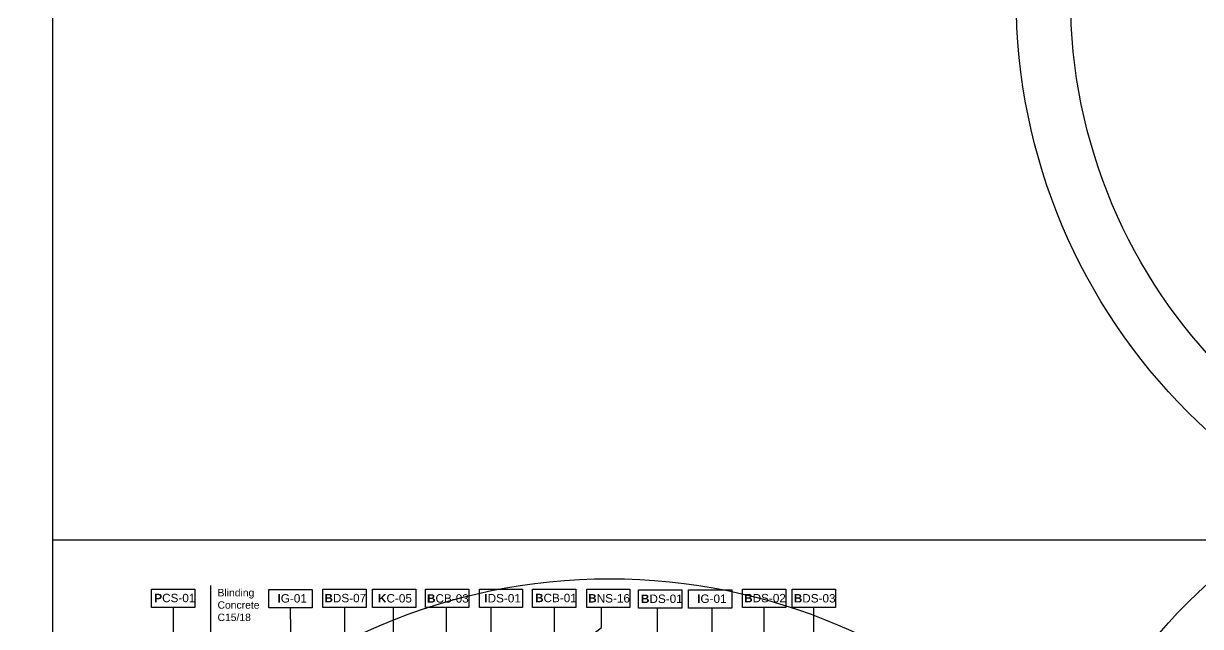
# Model space of a CAD drawing. Header units: metres. Extents: x -325 to 301, y -147 to 149.
# Drawn here: x 12.1 to 17.36, y 63.07 to 65.76 of the extents above; entities that cross this region are included whole.
import ezdxf

# ---------------------------------------------------------------- set-up
doc = ezdxf.new("R2010")
doc.units = ezdxf.units.M
for name, color, linetype, plot in [('-aux', 50, 'Continuous', False), ('-AUX-QAD', 5, 'Continuous', False), ('-AUX-TWQ', 1, 'Continuous', False), ('-AUX_MON', 3, 'Continuous', False)]:
    doc.layers.add(name, color=color, linetype=linetype, plot=plot)
doc.layers.add('0-TX-1_25', color=7, linetype='Continuous', true_color=0x3f4f7f)
doc.layers.add('1-CM', color=7, linetype='Continuous', lineweight=0)
doc.layers.add('A-KEYPLAN_HATCH', color=7, linetype='Continuous')
doc.layers.add('A_TEXT_2', color=7, linetype='Continuous')
doc.styles.get("Standard").update_dxf_attribs({"font": 'arial.ttf'})

# ---------------------------------------------------------------- blocks, each defined once
blk = doc.blocks.new('hatch keyplan 2')
at = {"layer": 'A-KEYPLAN_HATCH'}
blk.add_lwpolyline([(0, 0.00548), (0.01287, 0.00548), (0.01287, 0), (0, 0)], close=True, dxfattribs=at)
blk = doc.blocks.new('hatch keyplan')
at = {"layer": 'A-KEYPLAN_HATCH'}
blk.add_blockref('hatch keyplan 2', (1.43058, 0.85215), dxfattribs=at)
blk = doc.blocks.new('I-06A')
at = {"layer": 'A-KEYPLAN_HATCH'}
blk.add_blockref('hatch keyplan', (-1.43058, -0.85215), dxfattribs=at)
at = {"layer": 'A_TEXT_2', "insert": (-0.0008, 0.00405), "char_height": 0.0025, "attachment_point": 1}
blk.add_mtext_dynamic_manual_height_columns('\\pi0.00229;{\\fArial|b1|i0|c0|p34;I}DS-01', width=0.0145619, gutter_width=0.015, heights=[0], dxfattribs=at)
blk = doc.blocks.new('B-DS01')
at = {"layer": 'A-KEYPLAN_HATCH'}
blk.add_blockref('hatch keyplan', (-1.43058, -0.85215), dxfattribs=at)
at = {"layer": 'A_TEXT_2', "insert": (-0.0008, 0.00403), "char_height": 0.0025, "attachment_point": 1}
blk.add_mtext_dynamic_manual_height_columns('\\pi0.00152;{\\fArial|b1|i0|c0|p34;B}DS-01', width=0.0145619, gutter_width=0.015, heights=[0], dxfattribs=at)
blk = doc.blocks.new('B-DS02')
at = {"layer": 'A-KEYPLAN_HATCH'}
blk.add_blockref('hatch keyplan', (-1.43058, -0.85215), dxfattribs=at)
at = {"layer": 'A_TEXT_2', "insert": (-0.0008, 0.00408), "char_height": 0.0025, "attachment_point": 1}
blk.add_mtext_dynamic_manual_height_columns('\\pi0.00129;{\\fArial|b1|i0|c0|p34;B}DS-02', width=0.0145619, gutter_width=0.015, heights=[0], dxfattribs=at)
blk = doc.blocks.new('B-DS03')
at = {"layer": 'A-KEYPLAN_HATCH'}
blk.add_blockref('hatch keyplan', (-1.43058, -0.85215), dxfattribs=at)
at = {"layer": 'A_TEXT_2', "insert": (-0.0008, 0.00403), "char_height": 0.0025, "attachment_point": 1}
blk.add_mtext_dynamic_manual_height_columns('\\pi0.00128;{\\fArial|b1|i0|c0|p34;B}DS-03', width=0.0145619, gutter_width=0.015, heights=[0], dxfattribs=at)
blk = doc.blocks.new('B-CB01')
at = {"layer": 'A-KEYPLAN_HATCH'}
blk.add_blockref('hatch keyplan', (-1.43058, -0.85215), dxfattribs=at)
at = {"layer": 'A_TEXT_2', "insert": (-0.0008, 0.00411), "char_height": 0.0025, "attachment_point": 1}
blk.add_mtext_dynamic_manual_height_columns('\\pi0.00152;{\\fArial|b1|i0|c0|p34;B}CB-01', width=0.0145619, gutter_width=0.015, heights=[0], dxfattribs=at)
blk = doc.blocks.new('PCS01')
at = {"layer": 'A-KEYPLAN_HATCH'}
blk.add_blockref('hatch keyplan', (-1.42958, -0.85215), dxfattribs=at)
at = {"layer": 'A_TEXT_2', "insert": (0.0002, 0.00411), "char_height": 0.0025, "attachment_point": 1}
blk.add_mtext_dynamic_manual_height_columns('\\pi0.00161;{\\fArial|b1|i0|c0|p34;P}CS-01', width=0.0145619, gutter_width=0.015, heights=[0], dxfattribs=at)
blk = doc.blocks.new('B-DS07')
at = {"layer": 'A-KEYPLAN_HATCH'}
blk.add_blockref('hatch keyplan', (-1.43058, -0.85215), dxfattribs=at)
at = {"layer": 'A_TEXT_2', "insert": (-0.0008, 0.00408), "char_height": 0.0025, "attachment_point": 1}
blk.add_mtext_dynamic_manual_height_columns('\\pi0.00128;{\\fArial|b1|i0|c0|p34;B}DS-07', width=0.0145619, gutter_width=0.015, heights=[0], dxfattribs=at)
blk = doc.blocks.new('IG01')
at = {"layer": 'A-KEYPLAN_HATCH', "xscale": 10, "yscale": 10, "zscale": 10}
blk.add_blockref('hatch keyplan', (-14.3058, -8.5215), dxfattribs=at)
at = {"layer": 'A_TEXT_2', "insert": (-0.008, 0.0405), "char_height": 0.025, "attachment_point": 1}
blk.add_mtext_dynamic_manual_height_columns('\\pi0.03354;{\\fArial|b1|i0|c0|p34;I}G-01', width=0.145619, gutter_width=0.15, heights=[0], dxfattribs=at)
blk = doc.blocks.new('K04')
at = {"layer": 'A-KEYPLAN_HATCH'}
blk.add_blockref('hatch keyplan', (-1.42958, -0.85215), dxfattribs=at)
at = {"layer": 'A_TEXT_2', "insert": (0.0002, 0.00402), "char_height": 0.0025, "attachment_point": 1}
blk.add_mtext_dynamic_manual_height_columns('\\pi0.00244;{\\fArial|b1|i0|c0|p34;K}C-05', width=0.0145619, gutter_width=0.015, heights=[0], dxfattribs=at)
blk = doc.blocks.new('BNS16')
at = {"layer": 'A-KEYPLAN_HATCH', "xscale": 0.7124947396918078, "yscale": 0.7124947396918078, "zscale": 0.7124947396918078}
blk.add_blockref('hatch keyplan', (-1.01928, -0.60715), dxfattribs=at)
at = {"layer": 'A_TEXT_2', "insert": (0.00031, 0.00286), "char_height": 0.0017812, "attachment_point": 1}
blk.add_mtext_dynamic_manual_height_columns('{\\fArial|b1|i0|c0|p34;B}NS-16', width=0.0103753, gutter_width=0.01069, heights=[0], dxfattribs=at)
blk = doc.blocks.new('B-CB03')
at = {"layer": 'A-KEYPLAN_HATCH'}
blk.add_blockref('hatch keyplan', (-1.43058, -0.85215), dxfattribs=at)
at = {"layer": 'A_TEXT_2', "insert": (-0.0008, 0.00398), "char_height": 0.0025, "attachment_point": 1}
blk.add_mtext_dynamic_manual_height_columns('\\pi0.00128;{\\fArial|b1|i0|c0|p34;B}CB-03', width=0.0145619, gutter_width=0.015, heights=[0], dxfattribs=at)

msp = doc.modelspace()

# ---------------------------------------------------------------- linework, layer by layer
at = {"layer": '-aux'}
for points in [[(12.2345, 3.4567), (12.2345, 133.4567)], [(12.2345, 63.4567), (142.2345, 63.4567)]]:
    msp.add_lwpolyline(points, dxfattribs=at)
at = {"layer": '-AUX-QAD'}
for radius in [2.6156, 2.373]:
    msp.add_circle((19.1505, 65.8766), radius, dxfattribs=at)
at = {"layer": '-AUX-TWQ'}
msp.add_circle((14.7199, 60.6677), 2.6156, dxfattribs=at)
at = {"layer": '-AUX_MON'}
for radius in [2.6156, 2.373]:
    msp.add_circle((19.1505, 61.3278), radius, dxfattribs=at)
at = {"layer": '0-TX-1_25'}
msp.add_line((14.1902, 60.9234), (14.1912, 63.1544), dxfattribs=at)
for points in [[(12.9403, 60.2078), (12.9403, 63.2533)], [(12.7722, 63.1546), (12.7722, 63.0345)], [(13.3055, 62.5345), (13.2962, 63.1538)], [(13.5366, 63.1546), (13.5366, 62.4228)], [(13.7542, 63.1546), (13.7539, 63.0346)], [(13.9904, 63.1546), (13.9901, 62.7927)], [(14.4733, 63.1546), (14.4733, 62.8719)], [(14.6428, 63.0338), (14.6834, 63.0659), (14.6836, 63.1546)], [(14.9336, 61.3684), (14.9336, 63.1544)], [(15.178, 60.0762), (15.1778, 63.1523)], [(15.4101, 60.6003), (15.4101, 63.1544)], [(15.6317, 60.2345), (15.6317, 63.1544)]]:
    msp.add_lwpolyline(points, dxfattribs=at)

# ---------------------------------------------------------------- block references
at = {"color": 244, "true_color": 0x991b1e, "xscale": 21.05278700931926, "yscale": 21.05278700931926, "zscale": 21.05278700931926}
msp.add_blockref('BNS16', (14.6182, 63.1546), dxfattribs=at)
at = {"layer": '0-TX-1_25'}
for name, p, xscale, yscale, zscale in [('B-DS07', (13.44, 63.1546), 15, 15, 15), ('B-CB03', (13.8981, 63.1546), 14.99999999999999, 14.99999999999999, 14.99999999999999), ('I-06A', (14.1388, 63.1544), 14.99999999999999, 14.99999999999999, 14.99999999999999), ('B-CB01', (14.3767, 63.1546), 15, 15, 15), ('B-DS01', (14.8495, 63.1523), 14.99999999999999, 14.99999999999999, 14.99999999999999), ('B-DS02', (15.3135, 63.1544), 14.99999999999999, 14.99999999999999, 14.99999999999999), ('B-DS03', (15.5352, 63.1544), 14.99999999999999, 14.99999999999999, 14.99999999999999)]:
    msp.add_blockref(name, p, dxfattribs=dict(at, xscale=xscale, yscale=yscale, zscale=zscale))
at = {"layer": '1-CM', "xscale": 1.5, "yscale": 1.5, "zscale": 1.5}
for p in [(13.1996, 63.1538), (15.0729, 63.1523)]:
    msp.add_blockref('IG01', p, dxfattribs=at)
at = {"layer": 'A-KEYPLAN_HATCH'}
for name, p, xscale, yscale, zscale in [('PCS01', (12.6607, 63.1546), 14.99999999999007, 14.99999999999007, 14.99999999999007), ('K04', (13.6469, 63.1546), 14.99999999999981, 14.99999999999981, 14.99999999999981)]:
    msp.add_blockref(name, p, dxfattribs=dict(at, xscale=xscale, yscale=yscale, zscale=zscale))

# ---------------------------------------------------------------- texts
at = {"layer": '0-TX-1_25', "insert": (12.9703, 63.2377), "char_height": 0.033, "attachment_point": 1}
msp.add_mtext_dynamic_manual_height_columns('Blinding Concrete\\PC15/18', width=0.282411, gutter_width=12.5, heights=[0], dxfattribs=at)

doc.saveas('drawing.dxf')
